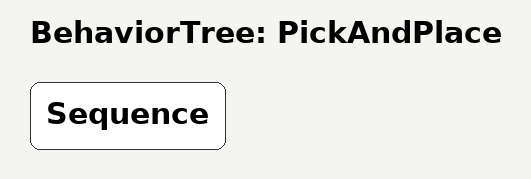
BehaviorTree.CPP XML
<!-- TODO(team): BehaviorTree.CPP tree: navigate -> position -> grasp -> place -->
<root BTCPP_format="4">
  <BehaviorTree ID="PickAndPlace">
    <Sequence/>
  </BehaviorTree>
</root>
